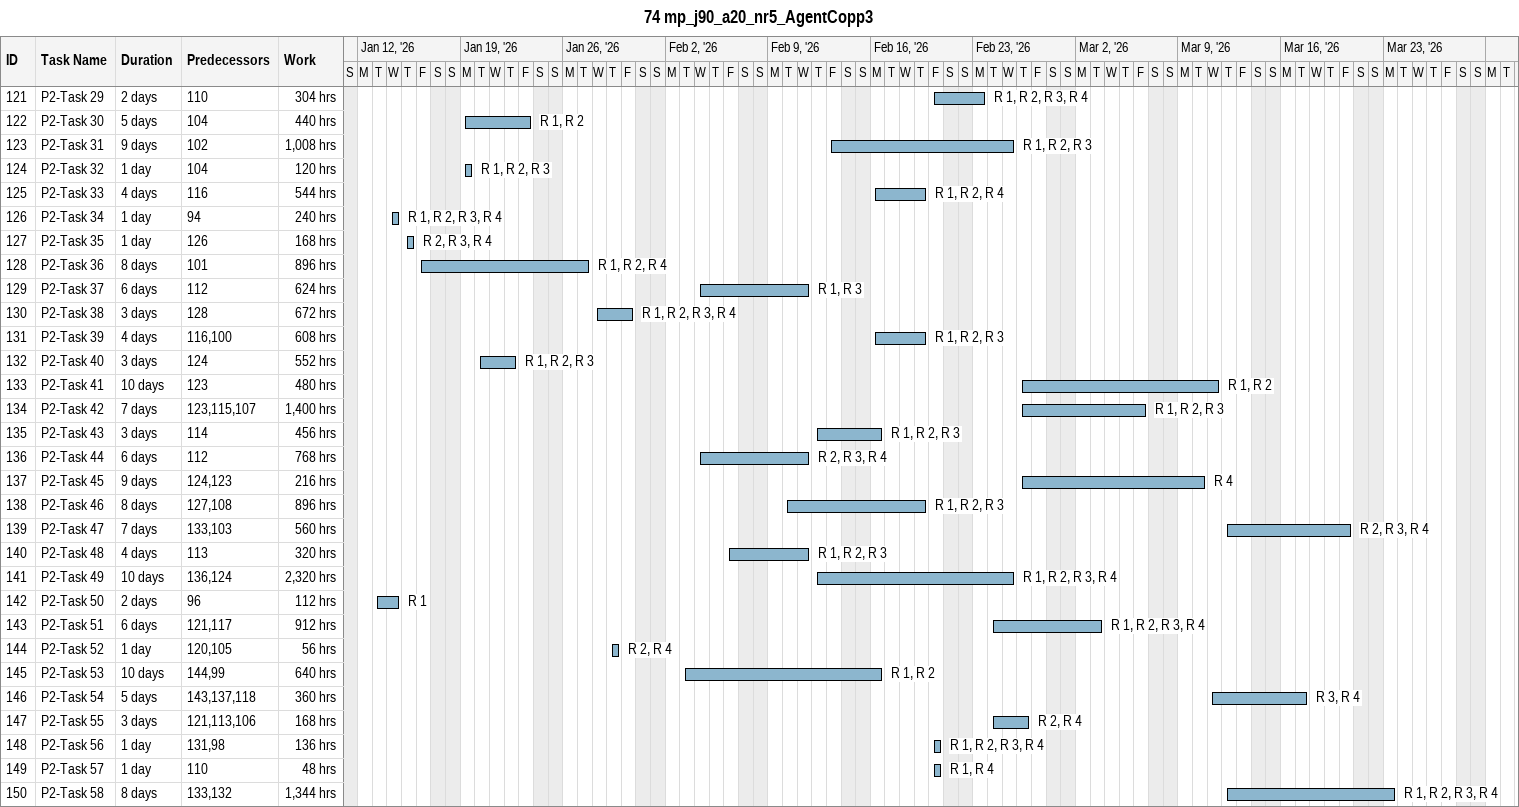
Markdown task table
74 mp_j90_a20_nr5_AgentCopp3

| ID | Task | Duration | Start | Finish | Predecessors | Resources | Work (h) |
|---|---|---|---|---|---|---|---|
| 121 | P2-Task 29 | 2d | 2026-02-20 | 2026-02-23 | 110 | R 1, R 2, R 3, R 4 | 304 |
| 122 | P2-Task 30 | 5d | 2026-01-19 | 2026-01-23 | 104 | R 1, R 2 | 440 |
| 123 | P2-Task 31 | 9d | 2026-02-13 | 2026-02-25 | 102 | R 1, R 2, R 3 | 1008 |
| 124 | P2-Task 32 | 1d | 2026-01-19 | 2026-01-19 | 104 | R 1, R 2, R 3 | 120 |
| 125 | P2-Task 33 | 4d | 2026-02-16 | 2026-02-19 | 116 | R 1, R 2, R 4 | 544 |
| 126 | P2-Task 34 | 1d | 2026-01-14 | 2026-01-14 | 94 | R 1, R 2, R 3, R 4 | 240 |
| 127 | P2-Task 35 | 1d | 2026-01-15 | 2026-01-15 | 126 | R 2, R 3, R 4 | 168 |
| 128 | P2-Task 36 | 8d | 2026-01-16 | 2026-01-27 | 101 | R 1, R 2, R 4 | 896 |
| 129 | P2-Task 37 | 6d | 2026-02-04 | 2026-02-11 | 112 | R 1, R 3 | 624 |
| 130 | P2-Task 38 | 3d | 2026-01-28 | 2026-01-30 | 128 | R 1, R 2, R 3, R 4 | 672 |
| 131 | P2-Task 39 | 4d | 2026-02-16 | 2026-02-19 | 116, 100 | R 1, R 2, R 3 | 608 |
| 132 | P2-Task 40 | 3d | 2026-01-20 | 2026-01-22 | 124 | R 1, R 2, R 3 | 552 |
| 133 | P2-Task 41 | 10d | 2026-02-26 | 2026-03-11 | 123 | R 1, R 2 | 480 |
| 134 | P2-Task 42 | 7d | 2026-02-26 | 2026-03-06 | 123, 115, 107 | R 1, R 2, R 3 | 1400 |
| 135 | P2-Task 43 | 3d | 2026-02-12 | 2026-02-16 | 114 | R 1, R 2, R 3 | 456 |
| 136 | P2-Task 44 | 6d | 2026-02-04 | 2026-02-11 | 112 | R 2, R 3, R 4 | 768 |
| 137 | P2-Task 45 | 9d | 2026-02-26 | 2026-03-10 | 124, 123 | R 4 | 216 |
| 138 | P2-Task 46 | 8d | 2026-02-10 | 2026-02-19 | 127, 108 | R 1, R 2, R 3 | 896 |
| 139 | P2-Task 47 | 7d | 2026-03-12 | 2026-03-20 | 133, 103 | R 2, R 3, R 4 | 560 |
| 140 | P2-Task 48 | 4d | 2026-02-06 | 2026-02-11 | 113 | R 1, R 2, R 3 | 320 |
| 141 | P2-Task 49 | 10d | 2026-02-12 | 2026-02-25 | 136, 124 | R 1, R 2, R 3, R 4 | 2320 |
| 142 | P2-Task 50 | 2d | 2026-01-13 | 2026-01-14 | 96 | R 1 | 112 |
| 143 | P2-Task 51 | 6d | 2026-02-24 | 2026-03-03 | 121, 117 | R 1, R 2, R 3, R 4 | 912 |
| 144 | P2-Task 52 | 1d | 2026-01-29 | 2026-01-29 | 120, 105 | R 2, R 4 | 56 |
| 145 | P2-Task 53 | 10d | 2026-02-03 | 2026-02-16 | 144, 99 | R 1, R 2 | 640 |
| 146 | P2-Task 54 | 5d | 2026-03-11 | 2026-03-17 | 143, 137, 118 | R 3, R 4 | 360 |
| 147 | P2-Task 55 | 3d | 2026-02-24 | 2026-02-26 | 121, 113, 106 | R 2, R 4 | 168 |
| 148 | P2-Task 56 | 1d | 2026-02-20 | 2026-02-20 | 131, 98 | R 1, R 2, R 3, R 4 | 136 |
| 149 | P2-Task 57 | 1d | 2026-02-20 | 2026-02-20 | 110 | R 1, R 4 | 48 |
| 150 | P2-Task 58 | 8d | 2026-03-12 | 2026-03-23 | 133, 132 | R 1, R 2, R 3, R 4 | 1344 |
